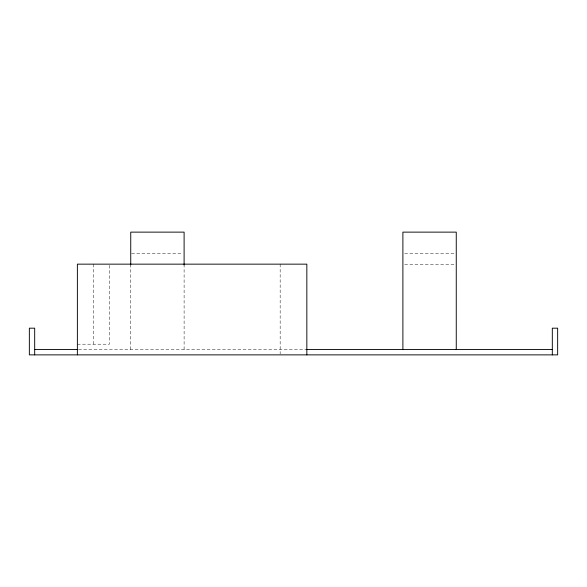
<?xml version="1.0" encoding="UTF-8"?>
<svg xmlns="http://www.w3.org/2000/svg" width="587" height="587" viewBox="0 0 587 587"><rect width="100%" height="100%" fill="white"/><g stroke="black" fill="none" stroke-linecap="round" stroke-linejoin="round"><path stroke-width="0.44" stroke-dasharray="2.94 2.2" d="M131.642 253.474L182.293 253.474M404.707 253.474L455.358 253.474M404.707 264.311L455.358 264.311M77.374 344.195L109.395 344.195L109.395 264.15M78.599 349.529L305.952 349.529M280.16 264.15L280.16 353.976M184.105 264.311L184.105 349.529M130.74 264.311L130.74 349.529M93.384 264.15L93.384 344.195"/><path stroke-width="0.88" d="M34.684 349.529L77.682 349.529M306.84 349.529L552.316 349.529M552.316 354.871L552.316 328.184L557.65 328.184L557.65 354.871L29.35 354.871L29.35 328.184L34.684 328.184L34.684 354.871M456.26 349.529L456.26 232.129L402.895 232.129L402.895 349.529M306.84 354.871L306.84 264.15L77.374 264.15L77.374 354.871M184.105 264.891L184.105 232.129L130.74 232.129L130.74 264.891"/></g></svg>
